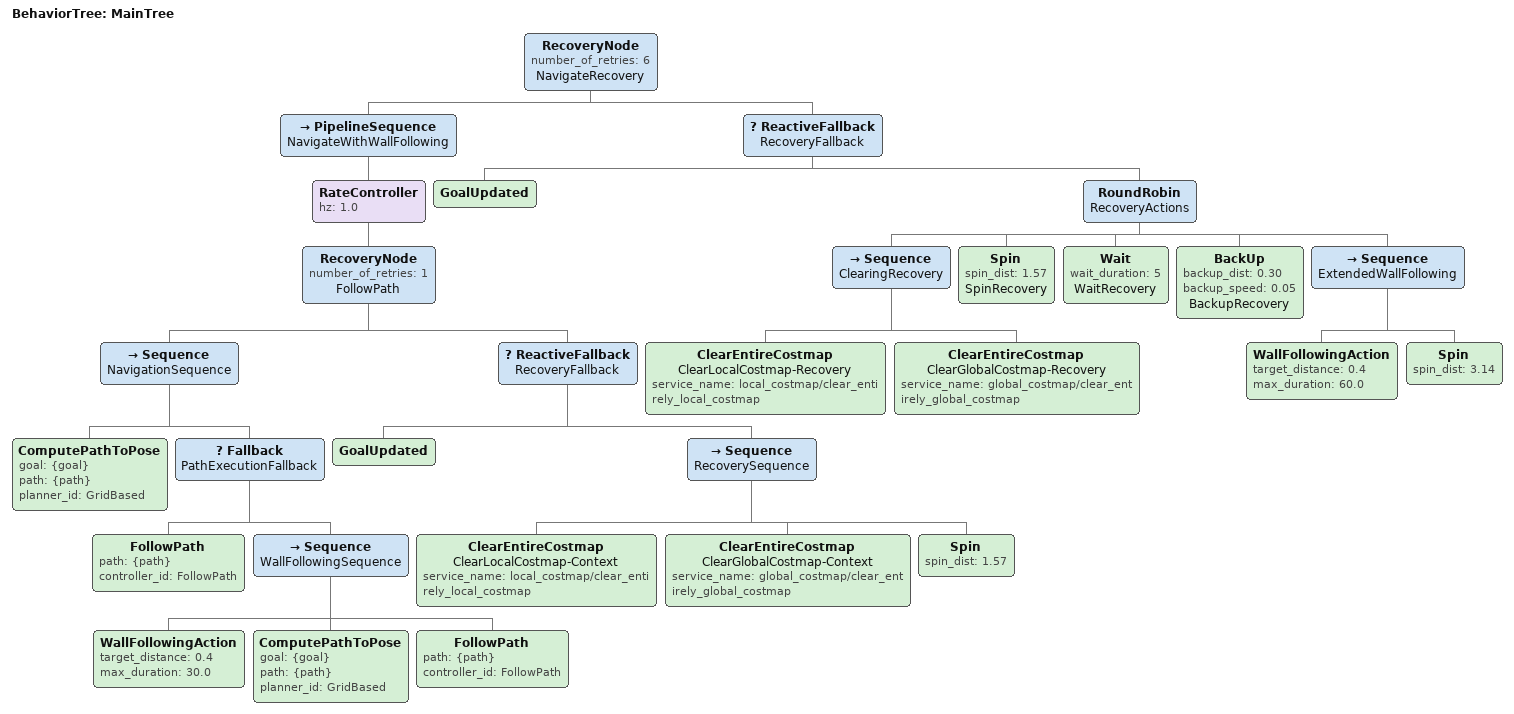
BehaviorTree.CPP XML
<root main_tree_to_execute="MainTree">
  <BehaviorTree ID="MainTree">
    <RecoveryNode number_of_retries="6" name="NavigateRecovery">
      <PipelineSequence name="NavigateWithWallFollowing">
        <RateController hz="1.0">
          <RecoveryNode number_of_retries="1" name="FollowPath">
            <Sequence name="NavigationSequence">
              <ComputePathToPose goal="{goal}" path="{path}" planner_id="GridBased"/>
              <Fallback name="PathExecutionFallback">
                <FollowPath path="{path}" controller_id="FollowPath"/>
                <Sequence name="WallFollowingSequence">
                  <WallFollowingAction target_distance="0.4" max_duration="30.0"/>
                  <ComputePathToPose goal="{goal}" path="{path}" planner_id="GridBased"/>
                  <FollowPath path="{path}" controller_id="FollowPath"/>
                </Sequence>
              </Fallback>
            </Sequence>
            <ReactiveFallback name="RecoveryFallback">
              <GoalUpdated/>
              <Sequence name="RecoverySequence">
                <ClearEntireCostmap name="ClearLocalCostmap-Context" service_name="local_costmap/clear_entirely_local_costmap"/>
                <ClearEntireCostmap name="ClearGlobalCostmap-Context" service_name="global_costmap/clear_entirely_global_costmap"/>
                <Spin spin_dist="1.57"/>
              </Sequence>
            </ReactiveFallback>
          </RecoveryNode>
        </RateController>
      </PipelineSequence>
      <ReactiveFallback name="RecoveryFallback">
        <GoalUpdated/>
        <RoundRobin name="RecoveryActions">
          <Sequence name="ClearingRecovery">
            <ClearEntireCostmap name="ClearLocalCostmap-Recovery" service_name="local_costmap/clear_entirely_local_costmap"/>
            <ClearEntireCostmap name="ClearGlobalCostmap-Recovery" service_name="global_costmap/clear_entirely_global_costmap"/>
          </Sequence>
          <Spin spin_dist="1.57" name="SpinRecovery"/>
          <Wait wait_duration="5" name="WaitRecovery"/>
          <BackUp backup_dist="0.30" backup_speed="0.05" name="BackupRecovery"/>
          <Sequence name="ExtendedWallFollowing">
            <WallFollowingAction target_distance="0.4" max_duration="60.0"/>
            <Spin spin_dist="3.14"/>
          </Sequence>
        </RoundRobin>
      </ReactiveFallback>
    </RecoveryNode>
  </BehaviorTree>
</root>
